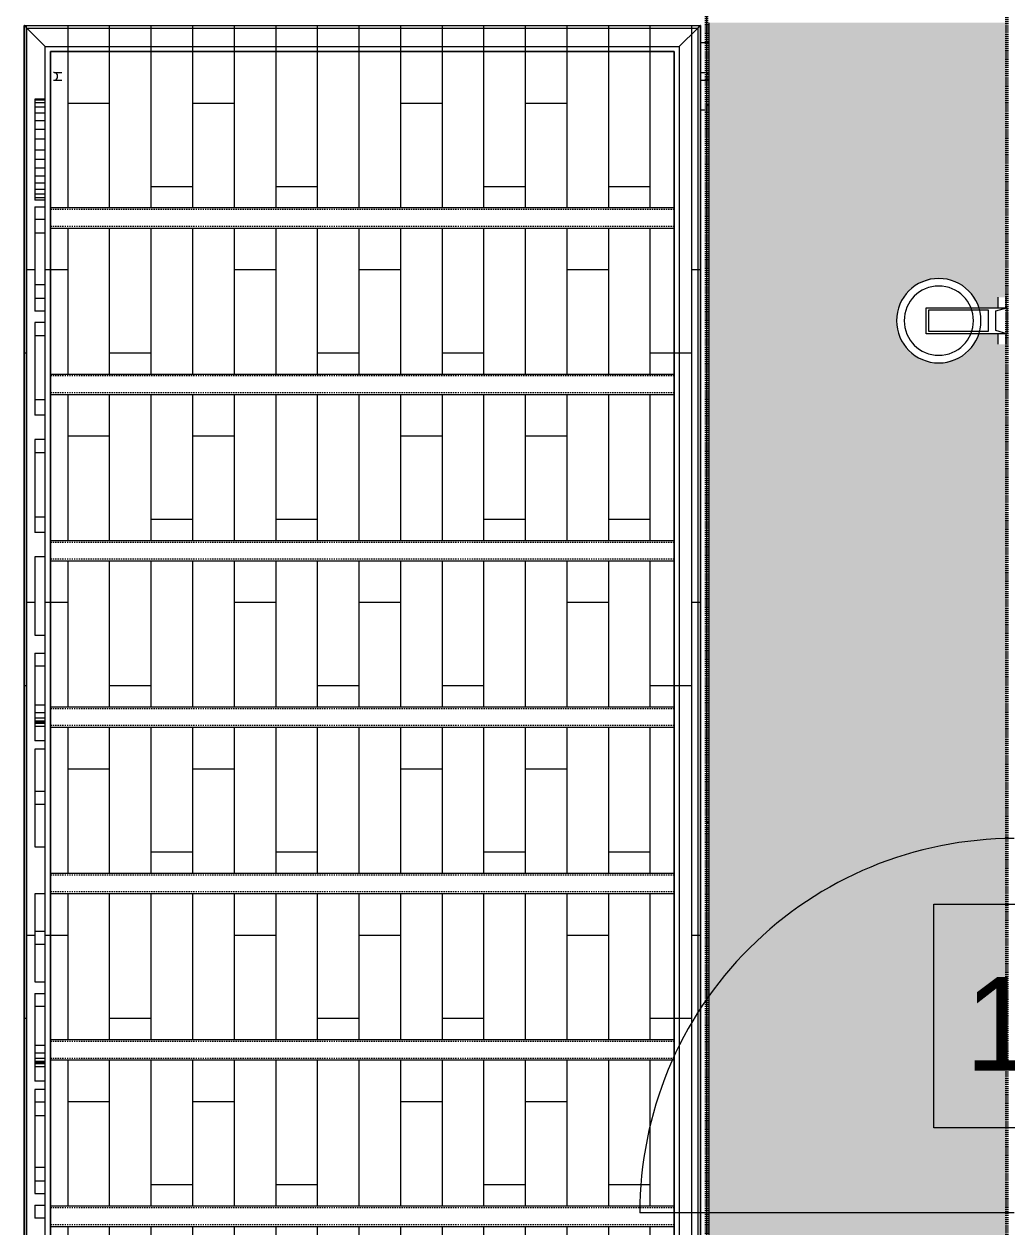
# Model space of a CAD drawing. Header units: inches. Extents: x -4235 to -464, y 9706 to 12338.
# Drawn here: x -3926.4 to -3831.8, y 11317.8 to 11433.5 of the extents above; entities that cross this region are included whole.
import ezdxf

# ---------------------------------------------------------------- set-up
doc = ezdxf.new("R2010")
doc.units = ezdxf.units.IN
doc.header["$MEASUREMENT"] = 0
doc.linetypes.add('Dash 1_16_', pattern=[0.125, 0.0625, -0.0625])
doc.linetypes.add('Hidden 1_8_', pattern=[0.1875, 0.125, -0.0625])
for name, color, linetype, lineweight in [('A-AREA-IDEN', 2, 'Continuous', 9), ('A-CLNG-3', 13, 'Continuous', 9), ('A-CLNG-PATT-1', 253, 'Continuous', 13), ('A-DOOR-5', 31, 'Continuous', 9), ('A-FLOR-3', 192, 'Continuous', 9), ('A-FLOR-PATT-1', 9, 'Continuous', 9), ('A-GENM', 5, 'Continuous', 9), ('A-WALL-5', 113, 'Continuous', 9), ('C-PROP-LINE-1', 91, 'Dash 1_16_', 50), ('E-LITE-EQPM', 33, 'Continuous', 9), ('S-BEAM', 12, 'Continuous', 9), ('S-BEAM-1', 12, 'Hidden 1_8_', 9)]:
    doc.layers.add(name, color=color, linetype=linetype, lineweight=lineweight)
doc.styles.add('Century Gothic', font='ufonts.com_century-gothic.ttf', dxfattribs={"height": 9})

# ---------------------------------------------------------------- blocks, each defined once
blk = doc.blocks.new('STOREFRONT DOOR A - ALUM_ STILE W_ GLASS INSET-2790937-BACKGROUND - RCP - 1ST FLOOR')
at = {"layer": 'A-DOOR-5'}
blk.add_line((-18, 2), (-18, 38), dxfattribs=at)
blk.add_arc((-18, 2), 36, 0, 90, dxfattribs=at)
blk = doc.blocks.new('VISA-OW2400-02-SASS - OW2400-L30K-MVOLT-V121-BACKGROUND - RCP - 1ST FLOOR')
at = {"layer": 'E-LITE-EQPM'}
for p, q in [((-3832.69, 10964.84), (-3832.69, 10963.85)), ((-3831.89, 10963.85), (-3831.89, 10964.84)), ((-3839.6, 10963.84), (-3831.82, 10963.84)), ((-3839.6, 10961.34), (-3839.6, 10963.84)), ((-3833.6, 10963.59), (-3839.38, 10963.59)), ((-3839.38, 10963.59), (-3839.38, 10961.59)), ((-3833.6, 10961.59), (-3833.6, 10963.59)), ((-3832.89, 10963.54), (-3831.82, 10963.84)), ((-3832.89, 10961.64), (-3832.89, 10963.54)), ((-3831.82, 10963.84), (-3831.82, 10961.34)), ((-3839.38, 10961.59), (-3833.6, 10961.59)), ((-3831.82, 10961.34), (-3832.89, 10961.64)), ((-3831.82, 10961.34), (-3839.6, 10961.34)), ((-3832.69, 10961.33), (-3832.69, 10960.34)), ((-3831.89, 10960.34), (-3831.89, 10961.33))]:
    blk.add_line(p, q, dxfattribs=at)
for radius, start, end in [(4.06, 0, 180), (3.33, 0, 180), (4.06, 180, 0), (3.33, 180, 0)]:
    blk.add_arc((-3838.38, 10962.59), radius, start, end, dxfattribs=at)
blk = doc.blocks.new('Walls 4 - Walls 1-2559901-BACKGROUND - RCP - 1ST FLOOR')
at = {"layer": 'A-WALL-5'}
for p, q in [((-3861.3, 11431.73), (-3860.72, 11431.73)), ((-3860.72, 11431.73), (-3860.47, 11431.73)), ((-3923.46, 11428.85), (-3922.74, 11428.85)), ((-3922.74, 11428.1), (-3923.46, 11428.1)), ((-3861.3, 11428.85), (-3860.72, 11428.85)), ((-3860.72, 11428.1), (-3861.3, 11428.1)), ((-3860.72, 11428.85), (-3860.47, 11428.85)), ((-3860.47, 11428.1), (-3860.72, 11428.1)), ((-3860.72, 11425.23), (-3861.3, 11425.23)), ((-3860.47, 11425.23), (-3860.72, 11425.23))]:
    blk.add_line(p, q, dxfattribs=at)
for centre, start_param, end_param in [((-3923.46, 11428.48), 0, 0.261799), ((-3923.46, 11428.48), 2.879793, 3.141593), ((-3923.46, 11428.48), 3.141593, 6.283185), ((-3860.4, 11428.48), 1.308997, 1.445432), ((-3860.4, 11428.48), 1.445432, 1.568095), ((-3860.4, 11428.48), 1.570796, 1.696161), ((-3860.4, 11428.48), 1.696161, 1.829985), ((-3860.4, 11428.48), 1.047198, 1.30639), ((-3860.4, 11428.48), 1.832596, 2.092053), ((-3860.4, 11428.48), 0.804633, 1.044861), ((-3860.4, 11428.48), 2.094395, 2.263985), ((-3860.4, 11428.48), 0.523599, 0.783492), ((-3860.4, 11428.48), 2.356194, 2.61664), ((-3860.4, 11428.48), 0.261799, 0.522251), ((-3860.4, 11428.48), 2.698715, 2.879092)]:
    blk.add_ellipse(centre, major_axis=(0, 0.375), ratio=0.86769, start_param=start_param, end_param=end_param, dxfattribs=at)
blk = doc.blocks.new('Walls 134 - Walls 3-2570741-BACKGROUND - RCP - 1ST FLOOR')
at = {"layer": 'A-WALL-5'}
for p, q in [((-3926.36, 11203.49), (-3926.36, 11433.39)), ((-3926.36, 11433.39), (-3861.3, 11433.39)), ((-3926.36, 11433.39), (-3926.36, 11203.49)), ((-3926.36, 11433.39), (-3861.3, 11433.39)), ((-3926.36, 11433.39), (-3861.3, 11433.39)), ((-3926.36, 11203.49), (-3926.36, 11433.39)), ((-3926.09, 11203.76), (-3926.09, 11433.12)), ((-3926.09, 11203.76), (-3926.09, 11433.12)), ((-3926.09, 11433.12), (-3861.57, 11433.12)), ((-3924.32, 11431.35), (-3926.09, 11433.12)), ((-3926.09, 11433.12), (-3924.32, 11431.35)), ((-3926.09, 11433.12), (-3861.57, 11433.12)), ((-3861.57, 11433.12), (-3863.34, 11431.35)), ((-3863.34, 11431.35), (-3861.57, 11433.12)), ((-3861.57, 11433.12), (-3861.57, 11203.76)), ((-3861.57, 11433.12), (-3861.57, 11203.76)), ((-3861.3, 11433.39), (-3861.3, 11203.49)), ((-3861.3, 11203.49), (-3861.3, 11433.39)), ((-3861.3, 11433.39), (-3861.3, 11203.49)), ((-3924.32, 11426.28), (-3924.32, 11431.35)), ((-3924.32, 11426.28), (-3924.32, 11431.35)), ((-3924.32, 11431.35), (-3863.34, 11431.35)), ((-3924.32, 11431.35), (-3863.34, 11431.35)), ((-3863.34, 11431.35), (-3863.34, 11205.53)), ((-3863.34, 11431.35), (-3863.34, 11205.53)), ((-3923.83, 11430.86), (-3923.83, 11415.86)), ((-3863.83, 11430.86), (-3923.83, 11430.86)), ((-3923.83, 11206.02), (-3923.83, 11430.86)), ((-3923.83, 11430.86), (-3863.83, 11430.86)), ((-3863.83, 11415.86), (-3863.83, 11430.86)), ((-3863.83, 11430.86), (-3863.83, 11206.02)), ((-3924.32, 11415.94), (-3924.32, 11416.57)), ((-3924.32, 11415.94), (-3924.32, 11416.57)), ((-3923.83, 11415.81), (-3923.83, 11415.67)), ((-3923.83, 11415.58), (-3923.83, 11414.14)), ((-3863.83, 11415.67), (-3863.83, 11415.81)), ((-3863.83, 11414.14), (-3863.83, 11415.58)), ((-3923.83, 11414.05), (-3923.83, 11413.91)), ((-3863.83, 11413.91), (-3863.83, 11414.05)), ((-3923.83, 11413.86), (-3923.83, 11399.86)), ((-3863.83, 11399.86), (-3863.83, 11413.86)), ((-3924.32, 11404.82), (-3924.32, 11405.92)), ((-3924.32, 11404.82), (-3924.32, 11405.92)), ((-3923.83, 11399.81), (-3923.83, 11399.67)), ((-3923.83, 11399.58), (-3923.83, 11398.14)), ((-3863.83, 11399.67), (-3863.83, 11399.81)), ((-3863.83, 11398.14), (-3863.83, 11399.58)), ((-3923.83, 11398.05), (-3923.83, 11397.91)), ((-3923.83, 11397.86), (-3923.83, 11383.86)), ((-3863.83, 11397.91), (-3863.83, 11398.05)), ((-3863.83, 11383.86), (-3863.83, 11397.86)), ((-3924.32, 11393.55), (-3924.32, 11395.9)), ((-3924.32, 11393.55), (-3924.32, 11395.9)), ((-3924.32, 11382.27), (-3924.32, 11384.62)), ((-3924.32, 11382.27), (-3924.32, 11384.62)), ((-3923.83, 11383.81), (-3923.83, 11383.67)), ((-3863.83, 11383.67), (-3863.83, 11383.81)), ((-3923.83, 11383.58), (-3923.83, 11382.14)), ((-3863.83, 11382.14), (-3863.83, 11383.58)), ((-3923.83, 11382.05), (-3923.83, 11381.91)), ((-3923.83, 11381.86), (-3923.83, 11367.86)), ((-3863.83, 11381.91), (-3863.83, 11382.05)), ((-3863.83, 11367.86), (-3863.83, 11381.86)), ((-3924.32, 11373.03), (-3924.32, 11374.76)), ((-3924.32, 11373.03), (-3924.32, 11374.76)), ((-3923.83, 11367.81), (-3923.83, 11367.67)), ((-3863.83, 11367.67), (-3863.83, 11367.81)), ((-3923.83, 11367.58), (-3923.83, 11366.14)), ((-3863.83, 11366.14), (-3863.83, 11367.58)), ((-3923.83, 11366.05), (-3923.83, 11365.91)), ((-3923.83, 11365.86), (-3923.83, 11351.86)), ((-3863.83, 11365.91), (-3863.83, 11366.05)), ((-3863.83, 11351.86), (-3863.83, 11365.86)), ((-3924.32, 11363.79), (-3924.32, 11364.58)), ((-3924.32, 11363.79), (-3924.32, 11364.58)), ((-3924.32, 11349.86), (-3924.32, 11354.4)), ((-3924.32, 11349.86), (-3924.32, 11354.4)), ((-3923.83, 11351.81), (-3923.83, 11351.67)), ((-3923.83, 11351.58), (-3923.83, 11350.14)), ((-3863.83, 11351.67), (-3863.83, 11351.81)), ((-3863.83, 11350.14), (-3863.83, 11351.58)), ((-3923.83, 11350.05), (-3923.83, 11349.91)), ((-3923.83, 11349.86), (-3923.83, 11335.86)), ((-3863.83, 11349.91), (-3863.83, 11350.05)), ((-3863.83, 11335.86), (-3863.83, 11349.86)), ((-3924.32, 11340.3), (-3924.32, 11341.4)), ((-3924.32, 11340.3), (-3924.32, 11341.4)), ((-3923.83, 11335.81), (-3923.83, 11335.67)), ((-3923.83, 11335.58), (-3923.83, 11334.14)), ((-3863.83, 11335.67), (-3863.83, 11335.81)), ((-3863.83, 11334.14), (-3863.83, 11335.58)), ((-3923.83, 11334.05), (-3923.83, 11333.91)), ((-3863.83, 11333.91), (-3863.83, 11334.05)), ((-3923.83, 11333.86), (-3923.83, 11319.86)), ((-3863.83, 11319.86), (-3863.83, 11333.86)), ((-3924.32, 11331.06), (-3924.32, 11331.85)), ((-3924.32, 11331.06), (-3924.32, 11331.85)), ((-3924.32, 11319.94), (-3924.32, 11321.04)), ((-3924.32, 11319.94), (-3924.32, 11321.04)), ((-3923.83, 11319.81), (-3923.83, 11319.67)), ((-3923.83, 11319.58), (-3923.83, 11318.14)), ((-3863.83, 11319.67), (-3863.83, 11319.81)), ((-3863.83, 11318.14), (-3863.83, 11319.58)), ((-3924.32, 11316.5), (-3924.32, 11318.69)), ((-3924.32, 11316.5), (-3924.32, 11318.69)), ((-3923.83, 11318.05), (-3923.83, 11317.91)), ((-3923.83, 11317.86), (-3923.83, 11303.86)), ((-3863.83, 11317.91), (-3863.83, 11318.05)), ((-3863.83, 11303.86), (-3863.83, 11317.86))]:
    blk.add_line(p, q, dxfattribs=at)
for points, knots in [([(-3926.32, 11433.35), (-3926.33, 11433.36), (-3926.34, 11433.37), (-3926.36, 11433.38), (-3926.36, 11433.39), (-3926.36, 11433.39)], [-0.3333333, -0.3333333, -0.3333333, -0.3333333, -0.25, -0.1666667, 0, 0, 0, 0]), ([(-3926.36, 11433.39), (-3926.36, 11433.39), (-3926.36, 11433.38), (-3926.34, 11433.37), (-3926.33, 11433.35), (-3926.31, 11433.34), (-3926.29, 11433.32), (-3926.28, 11433.31), (-3926.26, 11433.29), (-3926.24, 11433.27), (-3926.22, 11433.25), (-3926.19, 11433.22), (-3926.17, 11433.2), (-3926.16, 11433.19)], [-1, -1, -1, -1, -0.8333333, -0.75, -0.6666667, -0.5833333, -0.5416667, -0.5, -0.4166667, -0.375, -0.3333333, -0.25, -0.1666667, -0.1666667, -0.1666667, -0.1666667]), ([(-3926.28, 11433.31), (-3926.29, 11433.31), (-3926.29, 11433.32), (-3926.31, 11433.34), (-3926.32, 11433.35), (-3926.32, 11433.35)], [-0.5, -0.5, -0.5, -0.5, -0.4583333, -0.4166667, -0.3333333, -0.3333333, -0.3333333, -0.3333333]), ([(-3926.23, 11433.25), (-3926.23, 11433.26), (-3926.24, 11433.27), (-3926.26, 11433.29), (-3926.27, 11433.3), (-3926.28, 11433.31)], [-0.6666667, -0.6666667, -0.6666667, -0.6666667, -0.625, -0.5833333, -0.5, -0.5, -0.5, -0.5]), ([(-3861.44, 11433.25), (-3861.44, 11433.25), (-3861.45, 11433.24), (-3861.47, 11433.22), (-3861.49, 11433.2), (-3861.5, 11433.19)], [0.6666667, 0.6666667, 0.6666667, 0.6666667, 0.7083333, 0.75, 0.8333333, 0.8333333, 0.8333333, 0.8333333]), ([(-3861.44, 11433.25), (-3861.43, 11433.26), (-3861.42, 11433.27), (-3861.4, 11433.29), (-3861.39, 11433.3), (-3861.38, 11433.31)], [0.3333333, 0.3333333, 0.3333333, 0.3333333, 0.375, 0.4166667, 0.5, 0.5, 0.5, 0.5]), ([(-3861.34, 11433.35), (-3861.34, 11433.35), (-3861.35, 11433.34), (-3861.37, 11433.32), (-3861.37, 11433.31), (-3861.38, 11433.31)], [0.3333333, 0.3333333, 0.3333333, 0.3333333, 0.4166667, 0.4583333, 0.5, 0.5, 0.5, 0.5]), ([(-3861.38, 11433.31), (-3861.37, 11433.31), (-3861.37, 11433.32), (-3861.35, 11433.34), (-3861.34, 11433.35), (-3861.34, 11433.35)], [0.5, 0.5, 0.5, 0.5, 0.5416667, 0.5833333, 0.6666667, 0.6666667, 0.6666667, 0.6666667])]:
    blk.add_open_spline(points, degree=3, knots=knots, dxfattribs=at)
for points in [[(-3926.16, 11433.19), (-3926.17, 11433.2), (-3926.19, 11433.22), (-3926.21, 11433.24), (-3926.23, 11433.25)], [(-3926.09, 11433.12), (-3926.11, 11433.14), (-3926.14, 11433.16), (-3926.16, 11433.19)], [(-3926.16, 11433.19), (-3926.14, 11433.16), (-3926.11, 11433.14), (-3926.09, 11433.12)], [(-3861.5, 11433.19), (-3861.52, 11433.16), (-3861.55, 11433.14), (-3861.57, 11433.12)], [(-3861.57, 11433.12), (-3861.55, 11433.14), (-3861.52, 11433.16), (-3861.5, 11433.19)], [(-3861.5, 11433.19), (-3861.49, 11433.2), (-3861.47, 11433.22), (-3861.45, 11433.24), (-3861.44, 11433.25)], [(-3861.38, 11433.31), (-3861.39, 11433.3), (-3861.41, 11433.28), (-3861.43, 11433.26), (-3861.44, 11433.25)], [(-3861.31, 11433.38), (-3861.31, 11433.38), (-3861.32, 11433.37), (-3861.33, 11433.36), (-3861.34, 11433.35)], [(-3861.34, 11433.35), (-3861.33, 11433.36), (-3861.32, 11433.37), (-3861.31, 11433.38), (-3861.31, 11433.38)], [(-3861.3, 11433.39), (-3861.3, 11433.39), (-3861.3, 11433.39), (-3861.31, 11433.38)], [(-3861.31, 11433.38), (-3861.3, 11433.39), (-3861.3, 11433.39), (-3861.3, 11433.39)]]:
    blk.add_open_spline(points, degree=3, dxfattribs=at)
blk = doc.blocks.new('CISC HSS Rectangular_CSA G40_21_ - HS102x51x4_8-2566941-BACKGROUND - RCP - 1ST FLOOR')
at = {"layer": 'S-BEAM'}
for p, q in [((-30, 1), (30, 1)), ((-30, 1), (-30, 0.62)), ((-30, 0.89), (-30, 0.95)), ((-30, 0.81), (-30, 0.89)), ((-30, 0.62), (-30, 0.72)), ((-30, 0.62), (-30, 0.72)), ((-30, 0.72), (-30, 0.67)), ((-30, 0.67), (-30, 0.62)), ((-30, 0.62), (-30, -0.62)), ((-30, 0.62), (-30, -0.62)), ((30, 0.62), (30, 1)), ((30, 0.95), (30, 0.81)), ((30, 0.72), (30, 0.62)), ((30, 0.67), (30, 0.72)), ((30, 0.72), (30, 0.67)), ((30, 0.62), (30, 0.67)), ((30, 0.67), (30, 0.62)), ((30, -0.62), (30, 0.62)), ((30, -0.62), (30, 0.62)), ((-30, -0.62), (-30, -1)), ((-30, -0.72), (-30, -0.62)), ((-30, -0.62), (-30, -0.67)), ((-30, -0.72), (-30, -0.62)), ((-30, -0.67), (-30, -0.72)), ((-30, -0.95), (-30, -0.81)), ((30, -1), (-30, -1)), ((30, -0.62), (30, -0.72)), ((30, -1), (30, -0.62)), ((30, -0.62), (30, -0.67)), ((30, -0.67), (30, -0.62)), ((30, -0.67), (30, -0.72)), ((30, -0.72), (30, -0.67)), ((30, -0.81), (30, -0.95))]:
    blk.add_line(p, q, dxfattribs=at)
at = {"layer": 'S-BEAM-1'}
for p, q in [((30, 0.81), (-30, 0.81)), ((30, -0.81), (-30, -0.81))]:
    blk.add_line(p, q, dxfattribs=at)
blk = doc.blocks.new('CISC HSS Rectangular_CSA G40_21_ - HS102x51x4_8-V164-BACKGROUND - RCP - 1ST FLOOR')
at = {"layer": 'S-BEAM'}
for p, q in [((-30, 1), (30, 1)), ((-30, 1), (-30, 0.62)), ((-30, 0.81), (-30, 0.95)), ((-30, 0.62), (-30, 0.72)), ((-30, 0.67), (-30, 0.72)), ((-30, 0.72), (-30, 0.62)), ((-30, 0.62), (-30, 0.67)), ((-30, 0.62), (-30, -0.62)), ((-30, 0.62), (-30, -0.62)), ((30, 0.62), (30, 1)), ((30, 0.95), (30, 0.89)), ((30, 0.89), (30, 0.81)), ((30, 0.72), (30, 0.62)), ((30, 0.62), (30, 0.72)), ((30, 0.72), (30, 0.62)), ((30, -0.62), (30, 0.62)), ((30, -0.62), (30, 0.62)), ((-30, -0.62), (-30, -1)), ((-30, -0.72), (-30, -0.62)), ((-30, -0.62), (-30, -0.72)), ((-30, -0.72), (-30, -0.62)), ((-30, -0.95), (-30, -0.81)), ((30, -1), (-30, -1)), ((30, -0.62), (30, -0.72)), ((30, -1), (30, -0.62)), ((30, -0.62), (30, -0.72)), ((30, -0.72), (30, -0.62)), ((30, -0.81), (30, -0.95))]:
    blk.add_line(p, q, dxfattribs=at)
at = {"layer": 'S-BEAM-1'}
for p, q in [((30, 0.81), (-30, 0.81)), ((30, -0.81), (-30, -0.81))]:
    blk.add_line(p, q, dxfattribs=at)
blk = doc.blocks.new('CISC HSS Rectangular_CSA G40_21_ - HS102x51x4_8-V165-BACKGROUND - RCP - 1ST FLOOR')
at = {"layer": 'S-BEAM'}
for p, q in [((-30, 1), (30, 1)), ((-30, 1), (-30, 0.62)), ((-30, 0.81), (-30, 0.95)), ((-30, 0.62), (-30, 0.72)), ((-30, 0.67), (-30, 0.72)), ((-30, 0.72), (-30, 0.67)), ((-30, 0.62), (-30, 0.67)), ((-30, 0.67), (-30, 0.62)), ((-30, 0.62), (-30, -0.62)), ((-30, 0.62), (-30, -0.62)), ((30, 0.62), (30, 1)), ((30, 0.95), (30, 0.81)), ((30, 0.72), (30, 0.62)), ((30, 0.67), (30, 0.72)), ((30, 0.72), (30, 0.62)), ((30, 0.62), (30, 0.67)), ((30, -0.62), (30, 0.62)), ((30, -0.62), (30, 0.62)), ((-30, -0.62), (-30, -1)), ((-30, -0.72), (-30, -0.62)), ((-30, -0.62), (-30, -0.72)), ((-30, -0.67), (-30, -0.62)), ((-30, -0.72), (-30, -0.67)), ((-30, -0.95), (-30, -0.81)), ((30, -1), (-30, -1)), ((30, -0.62), (30, -0.72)), ((30, -1), (30, -0.62)), ((30, -0.62), (30, -0.72)), ((30, -0.72), (30, -0.62)), ((30, -0.81), (30, -0.89)), ((30, -0.89), (30, -0.95))]:
    blk.add_line(p, q, dxfattribs=at)
at = {"layer": 'S-BEAM-1'}
for p, q in [((30, 0.81), (-30, 0.81)), ((30, -0.81), (-30, -0.81))]:
    blk.add_line(p, q, dxfattribs=at)
blk = doc.blocks.new('CISC HSS Rectangular_CSA G40_21_ - HS102x51x4_8-V166-BACKGROUND - RCP - 1ST FLOOR')
at = {"layer": 'S-BEAM'}
for p, q in [((-30, 1), (30, 1)), ((-30, 1), (-30, 0.62)), ((-30, 0.81), (-30, 0.95)), ((-30, 0.62), (-30, 0.72)), ((-30, 0.62), (-30, 0.72)), ((-30, 0.72), (-30, 0.62)), ((-30, 0.62), (-30, -0.62)), ((-30, 0.62), (-30, -0.62)), ((30, 0.62), (30, 1)), ((30, 0.95), (30, 0.81)), ((30, 0.72), (30, 0.62)), ((30, 0.62), (30, 0.72)), ((30, 0.72), (30, 0.62)), ((30, -0.62), (30, 0.62)), ((30, -0.62), (30, 0.62)), ((-30, -0.62), (-30, -1)), ((-30, -0.72), (-30, -0.62)), ((-30, -0.62), (-30, -0.72)), ((-30, -0.67), (-30, -0.62)), ((-30, -0.72), (-30, -0.67)), ((-30, -0.95), (-30, -0.81)), ((30, -1), (-30, -1)), ((30, -0.62), (30, -0.72)), ((30, -1), (30, -0.62)), ((30, -0.62), (30, -0.72)), ((30, -0.72), (30, -0.62)), ((30, -0.81), (30, -0.95))]:
    blk.add_line(p, q, dxfattribs=at)
at = {"layer": 'S-BEAM-1'}
for p, q in [((30, 0.81), (-30, 0.81)), ((30, -0.81), (-30, -0.81))]:
    blk.add_line(p, q, dxfattribs=at)
blk = doc.blocks.new('CISC HSS Rectangular_CSA G40_21_ - HS102x51x4_8-V167-BACKGROUND - RCP - 1ST FLOOR')
at = {"layer": 'S-BEAM'}
for p, q in [((-30, 1), (30, 1)), ((-30, 1), (-30, 0.62)), ((-30, 0.81), (-30, 0.95)), ((-30, 0.62), (-30, 0.72)), ((-30, 0.62), (-30, 0.72)), ((-30, 0.72), (-30, 0.62)), ((-30, 0.62), (-30, -0.62)), ((-30, 0.62), (-30, -0.62)), ((30, 0.62), (30, 1)), ((30, 0.95), (30, 0.81)), ((30, 0.72), (30, 0.62)), ((30, 0.62), (30, 0.72)), ((30, 0.72), (30, 0.62)), ((30, -0.62), (30, 0.62)), ((30, -0.62), (30, 0.62)), ((-30, -0.62), (-30, -1)), ((-30, -0.72), (-30, -0.62)), ((-30, -0.62), (-30, -0.67)), ((-30, -0.72), (-30, -0.62)), ((-30, -0.67), (-30, -0.72)), ((-30, -0.95), (-30, -0.81)), ((30, -1), (-30, -1)), ((30, -0.62), (30, -0.72)), ((30, -1), (30, -0.62)), ((30, -0.62), (30, -0.72)), ((30, -0.72), (30, -0.62)), ((30, -0.81), (30, -0.95))]:
    blk.add_line(p, q, dxfattribs=at)
at = {"layer": 'S-BEAM-1'}
for p, q in [((30, 0.81), (-30, 0.81)), ((30, -0.81), (-30, -0.81))]:
    blk.add_line(p, q, dxfattribs=at)
blk = doc.blocks.new('CISC HSS Rectangular_CSA G40_21_ - HS102x51x4_8-V168-BACKGROUND - RCP - 1ST FLOOR')
at = {"layer": 'S-BEAM'}
for p, q in [((-30, 1), (30, 1)), ((-30, 1), (-30, 0.62)), ((-30, 0.81), (-30, 0.95)), ((-30, 0.62), (-30, 0.72)), ((-30, 0.67), (-30, 0.72)), ((-30, 0.72), (-30, 0.67)), ((-30, 0.62), (-30, 0.67)), ((-30, 0.67), (-30, 0.62)), ((-30, 0.62), (-30, -0.62)), ((-30, 0.62), (-30, -0.62)), ((30, 0.62), (30, 1)), ((30, 0.95), (30, 0.81)), ((30, 0.72), (30, 0.62)), ((30, 0.62), (30, 0.72)), ((30, 0.72), (30, 0.67)), ((30, 0.67), (30, 0.62)), ((30, -0.62), (30, 0.62)), ((30, -0.62), (30, 0.62)), ((-30, -0.62), (-30, -1)), ((-30, -0.72), (-30, -0.62)), ((-30, -0.62), (-30, -0.72)), ((-30, -0.67), (-30, -0.62)), ((-30, -0.72), (-30, -0.67)), ((-30, -0.95), (-30, -0.81)), ((30, -1), (-30, -1)), ((30, -0.62), (30, -0.72)), ((30, -1), (30, -0.62)), ((30, -0.62), (30, -0.72)), ((30, -0.72), (30, -0.62)), ((30, -0.81), (30, -0.95))]:
    blk.add_line(p, q, dxfattribs=at)
at = {"layer": 'S-BEAM-1'}
for p, q in [((30, 0.81), (-30, 0.81)), ((30, -0.81), (-30, -0.81))]:
    blk.add_line(p, q, dxfattribs=at)
blk = doc.blocks.new('CISC HSS Rectangular_CSA G40_21_ - HS102x51x4_8-2575759-BACKGROUND - RCP - 1ST FLOOR')
at = {"layer": 'S-BEAM'}
for p, q in [((-30, 1), (30, 1)), ((-30, 1), (-30, 0.62)), ((-30, 0.89), (-30, 0.95)), ((-30, 0.81), (-30, 0.89)), ((-30, 0.62), (-30, 0.72)), ((-30, 0.67), (-30, 0.72)), ((-30, 0.72), (-30, 0.67)), ((-30, 0.62), (-30, 0.67)), ((-30, 0.67), (-30, 0.62)), ((-30, 0.62), (-30, -0.62)), ((-30, 0.62), (-30, -0.62)), ((30, 0.62), (30, 1)), ((30, 0.95), (30, 0.81)), ((30, 0.72), (30, 0.62)), ((30, 0.67), (30, 0.72)), ((30, 0.72), (30, 0.67)), ((30, 0.62), (30, 0.67)), ((30, 0.67), (30, 0.62)), ((30, -0.62), (30, 0.62)), ((30, -0.62), (30, 0.62)), ((-30, -0.62), (-30, -1)), ((-30, -0.72), (-30, -0.62)), ((-30, -0.62), (-30, -0.67)), ((-30, -0.67), (-30, -0.62)), ((-30, -0.67), (-30, -0.72)), ((-30, -0.72), (-30, -0.67)), ((-30, -0.89), (-30, -0.81)), ((-30, -0.95), (-30, -0.89)), ((30, -1), (-30, -1)), ((30, -0.62), (30, -0.72)), ((30, -1), (30, -0.62)), ((30, -0.62), (30, -0.72)), ((30, -0.67), (30, -0.62)), ((30, -0.72), (30, -0.67)), ((30, -0.81), (30, -0.95))]:
    blk.add_line(p, q, dxfattribs=at)
at = {"layer": 'S-BEAM-1'}
for p, q in [((30, 0.81), (-30, 0.81)), ((30, -0.81), (-30, -0.81))]:
    blk.add_line(p, q, dxfattribs=at)
blk = doc.blocks.new('Family - ___-2835860-BACKGROUND - RCP - 1ST FLOOR')
at = {"layer": 'C-PROP-LINE-1'}
blk.add_line((-3860.72, 9980.19), (-3860.72, 11434.39), dxfattribs=at)
blk = doc.blocks.new('Family - ___-2835903-BACKGROUND - RCP - 1ST FLOOR')
at = {"layer": 'C-PROP-LINE-1'}
blk.add_line((-3831.82, 10009.09), (-3831.82, 12089.69), dxfattribs=at)
blk = doc.blocks.new('Family - ___-2835932-BACKGROUND - RCP - 1ST FLOOR')
at = {"layer": 'C-PROP-LINE-1'}
blk.add_line((-3860.72, 9980.19), (-3860.72, 12118.59), dxfattribs=at)

msp = doc.modelspace()

# ---------------------------------------------------------------- hatches: boundary and pattern name
at = {"layer": 'A-CLNG-PATT-1'}
h = msp.add_hatch(dxfattribs=at)
h.set_pattern_fill('FP_8', color=256, style=0, pattern_type=2)
h.set_pattern_definition([(90, (-2963.524, 11049.389), (4, -2e-16), []), (0, (-2963.524, 11049.389), (8, -8), [4, -28]), (0, (-2959.524, 11065.389), (8, -8), [4, -28])])
h.paths.add_polyline_path([(-3860.47, 9980.44), (-3831.82, 10009.09), (-3831.82, 10051.37), (-3832.45, 10051.37), (-3832.45, 10089.39), (-3831.82, 10089.39), (-3831.82, 10127.98), (-3832.45, 10127.98), (-3832.45, 10166), (-3831.82, 10166), (-3831.82, 10167.33), (-3832.73, 10167.33), (-3832.73, 10203.45), (-3831.82, 10203.45), (-3831.82, 10213.15), (-3831.89, 10213.15), (-3831.89, 10212.15), (-3832.69, 10212.15), (-3832.69, 10213.15), (-3834.54, 10213.15), (-3834.57, 10213.01), (-3835.27, 10211.79), (-3836.35, 10210.89), (-3837.8, 10210.41), (-3839.08, 10210.41), (-3840.41, 10210.89), (-3841.51, 10211.83), (-3842.19, 10213.01), (-3842.44, 10214.4), (-3842.19, 10215.79), (-3841.71, 10216.69), (-3860.47, 10216.69), (-3860.47, 9996.98)], flags=0)
h.paths.add_polyline_path([(-2068.17, 9980.44), (-2068.17, 10851.14), (-2096.82, 10822.49), (-2096.82, 10780.21), (-2096.2, 10780.21), (-2096.2, 10742.19), (-2096.82, 10742.19), (-2096.82, 10703.41), (-2096.2, 10703.41), (-2096.2, 10665.39), (-2096.82, 10665.39), (-2096.82, 10665.01), (-2096.2, 10665.01), (-2096.2, 10626.99), (-2096.82, 10626.99), (-2096.82, 10571.43), (-2095.82, 10571.43), (-2095.82, 10542.43), (-2096.82, 10542.43), (-2096.82, 10511.41), (-2096.2, 10511.41), (-2096.2, 10473.39), (-2096.82, 10473.39), (-2096.82, 10396.21), (-2096.2, 10396.21), (-2096.2, 10358.19), (-2096.82, 10358.19), (-2096.82, 10357.81), (-2096.2, 10357.81), (-2096.2, 10319.79), (-2096.82, 10319.79), (-2096.82, 10290.15), (-2095.82, 10290.15), (-2095.82, 10261.15), (-2096.82, 10261.15), (-2096.82, 10204.21), (-2096.2, 10204.21), (-2096.2, 10166.19), (-2096.82, 10166.19), (-2096.82, 10165.81), (-2096.2, 10165.81), (-2096.2, 10127.79), (-2096.82, 10127.79), (-2096.82, 10127.41), (-2096.2, 10127.41), (-2096.2, 10089.39), (-2096.82, 10089.39), (-2096.82, 10009.09), (-2070.75, 9983.01)], flags=0)
h.paths.add_polyline_path([(-3834.32, 10215.65), (-3832.69, 10215.65), (-3832.69, 10216.65), (-3831.89, 10216.65), (-3831.89, 10215.65), (-3831.82, 10215.65), (-3831.82, 10242.99), (-3832.45, 10242.99), (-3832.45, 10281.01), (-3831.82, 10281.01), (-3831.82, 10362.63), (-3832.82, 10362.63), (-3832.82, 10391.63), (-3831.82, 10391.63), (-3831.82, 10434.99), (-3832.45, 10434.99), (-3832.45, 10473.01), (-3831.82, 10473.01), (-3831.82, 10473.77), (-3832.45, 10473.77), (-3832.45, 10511.79), (-3831.82, 10511.79), (-3831.82, 10569.59), (-3831.89, 10569.59), (-3831.89, 10568.59), (-3832.69, 10568.59), (-3832.69, 10569.59), (-3834.54, 10569.59), (-3834.57, 10569.45), (-3835.33, 10568.18), (-3836.35, 10567.33), (-3837.8, 10566.84), (-3839.08, 10566.84), (-3840.41, 10567.33), (-3841.51, 10568.27), (-3842.19, 10569.45), (-3842.44, 10570.84), (-3842.19, 10572.23), (-3841.49, 10573.45), (-3840.41, 10574.35), (-3838.96, 10574.83), (-3837.68, 10574.83), (-3836.35, 10574.35), (-3835.25, 10573.41), (-3834.57, 10572.23), (-3834.54, 10572.09), (-3832.69, 10572.09), (-3832.69, 10573.09), (-3831.89, 10573.09), (-3831.89, 10572.09), (-3831.82, 10572.09), (-3831.82, 10588.78), (-3832.45, 10588.78), (-3832.45, 10626.8), (-3831.82, 10626.8), (-3831.82, 10627.18), (-3832.45, 10627.18), (-3832.45, 10665.2), (-3831.82, 10665.2), (-3831.82, 10745.63), (-3832.82, 10745.63), (-3832.82, 10774.63), (-3831.82, 10774.63), (-3831.82, 10780.97), (-3832.45, 10780.97), (-3832.45, 10818.99), (-3831.82, 10818.99), (-3831.82, 10857.77), (-3832.45, 10857.77), (-3832.45, 10895.79), (-3831.82, 10895.79), (-3831.82, 10901.49), (-3832.82, 10901.49), (-3832.82, 10930.49), (-3831.82, 10930.49), (-3831.82, 10961.34), (-3831.89, 10961.34), (-3831.89, 10960.34), (-3832.69, 10960.34), (-3832.69, 10961.34), (-3834.54, 10961.34), (-3834.57, 10961.2), (-3835.27, 10959.98), (-3836.35, 10959.08), (-3837.8, 10958.59), (-3839.08, 10958.59), (-3840.41, 10959.08), (-3841.51, 10960.02), (-3842.19, 10961.2), (-3842.44, 10962.59), (-3842.19, 10963.98), (-3841.49, 10965.2), (-3840.41, 10966.1), (-3838.96, 10966.58), (-3837.68, 10966.58), (-3836.35, 10966.1), (-3835.25, 10965.16), (-3834.57, 10963.98), (-3834.54, 10963.84), (-3832.69, 10963.84), (-3832.69, 10964.84), (-3831.89, 10964.84), (-3831.89, 10963.84), (-3831.82, 10963.84), (-3831.82, 10973.54), (-3832.73, 10973.54), (-3832.73, 11009.66), (-3831.82, 11009.66), (-3831.82, 11011.18), (-3832.45, 11011.18), (-3832.45, 11049.2), (-3831.82, 11049.2), (-3831.82, 11049.58), (-3832.45, 11049.58), (-3832.45, 11087.6), (-3831.82, 11087.6), (-3831.82, 11403.73), (-3831.89, 11403.73), (-3831.89, 11402.73), (-3832.69, 11402.73), (-3832.69, 11403.73), (-3834.54, 11403.73), (-3834.57, 11403.6), (-3835.27, 11402.38), (-3836.35, 11401.47), (-3837.8, 11400.99), (-3839.08, 11400.99), (-3840.41, 11401.47), (-3841.51, 11402.42), (-3842.19, 11403.6), (-3842.44, 11404.98), (-3842.19, 11406.37), (-3841.49, 11407.59), (-3840.41, 11408.5), (-3838.96, 11408.98), (-3837.68, 11408.98), (-3836.35, 11408.5), (-3835.25, 11407.55), (-3834.57, 11406.37), (-3834.54, 11406.23), (-3832.69, 11406.23), (-3832.69, 11407.23), (-3831.89, 11407.23), (-3831.89, 11406.23), (-3831.82, 11406.23), (-3831.82, 11433.64), (-3860.47, 11433.64), (-3860.47, 11013.86), (-3833.89, 11013.86), (-3833.89, 11013.11), (-3860.47, 11013.11), (-3860.47, 10217.44), (-3840.93, 10217.48), (-3840.41, 10217.92), (-3838.96, 10218.4), (-3837.68, 10218.4), (-3836.35, 10217.92), (-3835.79, 10217.44), (-3833.32, 10217.44), (-3833.32, 10216.69), (-3835.09, 10216.69), (-3834.57, 10215.79), (-3834.54, 10215.65)], flags=0)
h.paths.add_polyline_path([(-2068.17, 11247.64), (-2068.17, 12118.34), (-2096.82, 12089.69), (-2096.82, 11970.8), (-2096.2, 11970.8), (-2096.2, 11932.78), (-2096.82, 11932.78), (-2096.82, 11932.4), (-2096.2, 11932.4), (-2096.2, 11894.38), (-2096.82, 11894.38), (-2096.82, 11840.75), (-2095.82, 11840.75), (-2095.82, 11811.75), (-2096.82, 11811.75), (-2096.82, 11778.8), (-2096.2, 11778.8), (-2096.2, 11740.78), (-2096.82, 11740.78), (-2096.82, 11740.4), (-2096.2, 11740.4), (-2096.2, 11702.38), (-2096.82, 11702.38), (-2096.82, 11663.6), (-2096.2, 11663.6), (-2096.2, 11625.58), (-2096.82, 11625.58), (-2096.82, 11557.35), (-2095.82, 11557.35), (-2095.82, 11528.35), (-2096.82, 11528.35), (-2096.82, 11471.79), (-2096.2, 11471.79), (-2096.2, 11433.77), (-2096.82, 11433.77), (-2096.82, 11433.39), (-2096.2, 11433.39), (-2096.2, 11395.37), (-2096.82, 11395.37), (-2096.82, 11356.4), (-2096.2, 11356.4), (-2096.2, 11318.38), (-2096.82, 11318.38), (-2096.82, 11276.29), (-2070.75, 11250.21)], flags=0)
h.paths.add_polyline_path([(-3841.98, 11548.34), (-3841.49, 11549.18), (-3840.41, 11550.09), (-3838.96, 11550.57), (-3837.68, 11550.57), (-3836.35, 11550.09), (-3835.25, 11549.14), (-3834.78, 11548.34), (-3832.69, 11548.34), (-3832.69, 11548.83), (-3831.89, 11548.81), (-3831.89, 11548.34), (-3831.82, 11548.34), (-3831.82, 11775.74), (-3831.89, 11775.74), (-3831.89, 11774.74), (-3832.69, 11774.74), (-3832.69, 11775.74), (-3834.54, 11775.74), (-3834.57, 11775.6), (-3835.27, 11774.38), (-3836.35, 11773.48), (-3837.8, 11772.99), (-3839.08, 11772.99), (-3840.41, 11773.48), (-3841.51, 11774.42), (-3842.19, 11775.6), (-3842.44, 11776.99), (-3842.19, 11778.38), (-3841.49, 11779.6), (-3840.41, 11780.5), (-3838.96, 11780.98), (-3837.68, 11780.98), (-3836.35, 11780.5), (-3835.25, 11779.56), (-3834.57, 11778.38), (-3834.54, 11778.24), (-3832.69, 11778.24), (-3832.69, 11779.24), (-3831.89, 11779.24), (-3831.89, 11778.24), (-3831.82, 11778.24), (-3831.82, 11823.24), (-3860.47, 11823.24), (-3860.47, 11548.34), (-3842.19, 11548.34)], flags=0)
h.paths.add_polyline_path([(-3831.82, 11824.99), (-3831.82, 11933.34), (-3832.45, 11933.34), (-3832.45, 11971.36), (-3832.45, 11971.37), (-3832.45, 12009.39), (-3831.82, 12009.39), (-3831.82, 12032.24), (-3832.45, 12032.24), (-3832.45, 12070.27), (-3831.82, 12070.27), (-3831.82, 12089.69), (-3860.47, 12118.34), (-3860.47, 12085.69), (-3834.85, 12085.69), (-3834.85, 12084.94), (-3860.47, 12084.94), (-3860.47, 11824.99), (-3833.82, 11824.99)], flags=0)
at = {"layer": 'A-FLOR-PATT-1'}
h = msp.add_hatch(dxfattribs=at)
h.set_pattern_fill('FP_12', color=256, style=0, pattern_type=2)
h.set_pattern_definition([(90, (20497.867, 11369.901), (4, -2e-16), []), (0, (20497.867, 11369.901), (8, -8), [4, -28]), (0, (20501.867, 11385.901), (8, -8), [4, -28])])
h.paths.add_polyline_path([(-3926.16, 11203.49), (-3861.3, 11203.53), (-3861.34, 11433.39), (-3926.36, 11433.35), (-3926.32, 11203.49), (-3926.23, 11203.49)], flags=0)
h.paths.add_polyline_path([(-3923.83, 11205.86), (-3923.83, 11207.86), (-3863.83, 11207.85), (-3863.83, 11205.86), (-3920.77, 11205.86)], flags=0)
h.paths.add_polyline_path([(-3925.32, 11211.73), (-3925.32, 11219.87), (-3924.32, 11219.87), (-3924.32, 11211.73)], flags=0)
h.paths.add_polyline_path([(-3925.32, 11221.28), (-3925.32, 11228.8), (-3924.32, 11228.8), (-3924.32, 11221.28)], flags=0)
h.paths.add_polyline_path([(-3906.76, 11221.86), (-3923.83, 11221.87), (-3923.83, 11223.86), (-3863.83, 11223.85), (-3863.83, 11221.86), (-3892.74, 11221.86)], flags=0)
h.paths.add_polyline_path([(-3924.32, 11230.37), (-3925.32, 11230.37), (-3925.32, 11240.08), (-3924.32, 11240.08), (-3924.32, 11230.52)], flags=0)
h.paths.add_polyline_path([(-3878.73, 11237.86), (-3923.83, 11237.87), (-3923.83, 11239.86), (-3863.83, 11239.85), (-3863.83, 11237.86), (-3864.71, 11237.86)], flags=0)
h.paths.add_polyline_path([(-3925.32, 11241.96), (-3925.32, 11250.88), (-3924.32, 11250.88), (-3924.32, 11241.96)], flags=0)
h.paths.add_polyline_path([(-3925.32, 11252.6), (-3925.32, 11260.12), (-3924.32, 11260.12), (-3924.35, 11252.6)], flags=0)
h.paths.add_polyline_path([(-3892.74, 11253.86), (-3923.83, 11253.87), (-3923.83, 11255.86), (-3863.83, 11255.85), (-3863.83, 11253.86), (-3878.73, 11253.86)], flags=0)
h.paths.add_polyline_path([(-3924.45, 11261.84), (-3925.32, 11261.84), (-3925.32, 11270.93), (-3924.32, 11270.93), (-3924.32, 11261.84)], flags=0)
h.paths.add_polyline_path([(-3864.71, 11269.86), (-3923.83, 11269.87), (-3923.83, 11271.86), (-3863.83, 11271.85), (-3863.83, 11269.86)], flags=0)
h.paths.add_polyline_path([(-3925.32, 11273.12), (-3925.32, 11274.37), (-3924.32, 11274.37), (-3924.32, 11273.12), (-3924.58, 11273.12)], flags=0)
h.paths.add_polyline_path([(-3925.32, 11276.25), (-3925.32, 11284.4), (-3924.32, 11284.4), (-3924.32, 11276.25), (-3924.61, 11276.25)], flags=0)
h.paths.add_polyline_path([(-3925.32, 11285.81), (-3925.32, 11293.32), (-3924.32, 11293.32), (-3924.32, 11285.81), (-3924.72, 11285.81)], flags=0)
h.paths.add_polyline_path([(-3906.76, 11285.86), (-3923.83, 11285.87), (-3923.83, 11287.86), (-3863.83, 11287.85), (-3863.83, 11285.86), (-3892.74, 11285.86)], flags=0)
h.paths.add_polyline_path([(-3924.82, 11295.04), (-3925.32, 11295.04), (-3925.32, 11303.5), (-3924.32, 11303.48), (-3924.32, 11295.04)], flags=0)
h.paths.add_polyline_path([(-3863.83, 11301.86), (-3923.83, 11301.87), (-3923.83, 11303.86), (-3863.83, 11303.85), (-3863.83, 11301.87)], flags=0)
h.paths.add_polyline_path([(-3924.32, 11309.3), (-3925.32, 11309.3), (-3925.32, 11316.5), (-3924.32, 11316.5), (-3924.32, 11315.92)], flags=0)
h.paths.add_polyline_path([(-3864.71, 11317.86), (-3923.83, 11317.87), (-3923.83, 11319.86), (-3863.83, 11319.85), (-3863.83, 11317.86)], flags=0)
h.paths.add_polyline_path([(-3925.08, 11318.69), (-3925.32, 11318.69), (-3925.32, 11319.94), (-3924.32, 11319.94), (-3924.32, 11318.69)], flags=0)
h.paths.add_polyline_path([(-3924.32, 11321.04), (-3925.32, 11321.04), (-3925.32, 11331.06), (-3924.32, 11331.06), (-3924.32, 11322.25)], flags=0)
h.paths.add_polyline_path([(-3925.32, 11331.85), (-3925.32, 11340.3), (-3924.32, 11340.3), (-3924.32, 11331.85), (-3925.23, 11331.85)], flags=0)
h.paths.add_polyline_path([(-3906.76, 11333.86), (-3923.83, 11333.87), (-3923.83, 11335.86), (-3863.83, 11335.85), (-3863.83, 11333.86), (-3892.74, 11333.86)], flags=0)
h.paths.add_polyline_path([(-3925.32, 11341.4), (-3925.32, 11349.86), (-3924.32, 11349.86), (-3924.32, 11341.4)], flags=0)
h.paths.add_polyline_path([(-3923.83, 11349.86), (-3923.83, 11351.86), (-3863.83, 11351.85), (-3863.83, 11349.86), (-3920.77, 11349.86)], flags=0)
h.paths.add_polyline_path([(-3925.32, 11354.4), (-3925.32, 11363.79), (-3924.32, 11363.79), (-3924.32, 11354.4)], flags=0)
h.paths.add_polyline_path([(-3924.32, 11364.58), (-3925.32, 11364.58), (-3925.32, 11373.03), (-3924.32, 11373.03), (-3924.32, 11364.89)], flags=0)
h.paths.add_polyline_path([(-3923.83, 11365.86), (-3923.83, 11367.86), (-3863.83, 11367.85), (-3863.83, 11365.86), (-3920.77, 11365.86)], flags=0)
h.paths.add_polyline_path([(-3925.32, 11374.76), (-3925.32, 11382.27), (-3924.32, 11382.24), (-3924.32, 11374.76)], flags=0)
h.paths.add_polyline_path([(-3920.77, 11381.86), (-3923.83, 11381.87), (-3923.83, 11383.86), (-3863.83, 11383.85), (-3863.83, 11381.86), (-3906.76, 11381.86)], flags=0)
h.paths.add_polyline_path([(-3924.32, 11384.62), (-3925.32, 11384.62), (-3925.32, 11393.55), (-3924.32, 11393.55), (-3924.32, 11386.09)], flags=0)
h.paths.add_polyline_path([(-3924.32, 11395.9), (-3925.32, 11395.9), (-3925.32, 11404.82), (-3924.32, 11404.82), (-3924.32, 11397.37)], flags=0)
h.paths.add_polyline_path([(-3923.83, 11397.86), (-3923.83, 11399.86), (-3863.83, 11399.85), (-3863.83, 11397.86), (-3920.77, 11397.86)], flags=0)
h.paths.add_polyline_path([(-3925.32, 11405.92), (-3925.32, 11415.94), (-3924.32, 11415.94), (-3924.32, 11405.92)], flags=0)
h.paths.add_polyline_path([(-3920.77, 11413.86), (-3923.83, 11413.87), (-3923.83, 11415.86), (-3863.83, 11415.85), (-3863.83, 11413.86), (-3906.76, 11413.86)], flags=0)
h.paths.add_polyline_path([(-3924.32, 11416.57), (-3925.32, 11416.57), (-3925.32, 11426.28), (-3924.32, 11426.28), (-3924.32, 11416.73)], flags=0)

# ---------------------------------------------------------------- linework, layer by layer
at = {"layer": 'A-AREA-IDEN', "flags": 128}
msp.add_lwpolyline([(-3838.86, 11348.88), (-3761.35, 11348.88), (-3761.35, 11327.38), (-3838.86, 11327.38)], close=True, dxfattribs=at)
at = {"layer": 'A-CLNG-3'}
msp.add_line((-3860.47, 11013.86), (-3860.47, 11433.64), dxfattribs=at)
at = {"layer": 'A-FLOR-3'}
for p, q in [((-3926.36, 11203.49), (-3926.36, 11433.39)), ((-3926.36, 11433.39), (-3861.3, 11433.39)), ((-3861.3, 11433.39), (-3861.3, 11203.49))]:
    msp.add_line(p, q, dxfattribs=at)
at = {"layer": 'A-GENM'}
for p, q in [((-3925.32, 11426.28), (-3925.32, 11426.2)), ((-3924.32, 11426.28), (-3925.32, 11426.28)), ((-3925.32, 11426.2), (-3925.32, 11425.95)), ((-3924.32, 11426.2), (-3925.32, 11426.2)), ((-3925.32, 11425.95), (-3925.32, 11425.53)), ((-3924.32, 11425.95), (-3925.32, 11425.95)), ((-3925.32, 11425.53), (-3925.32, 11424.94)), ((-3924.32, 11425.53), (-3925.32, 11425.53)), ((-3924.32, 11426.2), (-3924.32, 11426.28)), ((-3924.32, 11425.95), (-3924.32, 11426.2)), ((-3924.32, 11425.53), (-3924.32, 11425.95)), ((-3924.32, 11424.94), (-3924.32, 11425.53)), ((-3925.32, 11424.94), (-3925.32, 11424.22)), ((-3924.32, 11424.94), (-3925.32, 11424.94)), ((-3924.32, 11424.22), (-3924.32, 11424.94)), ((-3925.32, 11424.22), (-3925.32, 11423.39)), ((-3924.32, 11424.22), (-3925.32, 11424.22)), ((-3925.32, 11423.39), (-3925.32, 11422.44)), ((-3924.32, 11423.39), (-3925.32, 11423.39)), ((-3924.32, 11423.39), (-3924.32, 11424.22)), ((-3924.32, 11422.44), (-3924.32, 11423.39)), ((-3925.32, 11422.44), (-3925.32, 11421.38)), ((-3924.32, 11422.44), (-3925.32, 11422.44)), ((-3924.32, 11421.38), (-3924.32, 11422.44)), ((-3925.32, 11421.38), (-3925.32, 11420.48)), ((-3924.32, 11421.38), (-3925.32, 11421.38)), ((-3924.32, 11420.48), (-3924.32, 11421.38)), ((-3925.32, 11420.48), (-3925.32, 11419.64)), ((-3924.32, 11420.48), (-3925.32, 11420.48)), ((-3925.32, 11419.64), (-3925.32, 11418.89)), ((-3924.32, 11419.64), (-3925.32, 11419.64)), ((-3924.32, 11419.64), (-3924.32, 11420.48)), ((-3924.32, 11418.89), (-3924.32, 11419.64)), ((-3925.32, 11418.89), (-3925.32, 11418.2)), ((-3924.32, 11418.89), (-3925.32, 11418.89)), ((-3924.32, 11418.2), (-3924.32, 11418.89)), ((-3925.32, 11418.2), (-3925.32, 11417.61)), ((-3924.32, 11418.2), (-3925.32, 11418.2)), ((-3925.32, 11417.61), (-3925.32, 11417.15)), ((-3924.32, 11417.61), (-3925.32, 11417.61)), ((-3924.32, 11417.61), (-3924.32, 11418.2)), ((-3924.32, 11417.15), (-3924.32, 11417.61)), ((-3925.32, 11417.15), (-3925.32, 11416.8)), ((-3924.32, 11417.15), (-3925.32, 11417.15)), ((-3925.32, 11416.8), (-3925.32, 11416.57)), ((-3924.32, 11416.8), (-3925.32, 11416.8)), ((-3924.32, 11416.57), (-3925.32, 11416.57)), ((-3924.32, 11416.8), (-3924.32, 11417.15)), ((-3924.32, 11416.57), (-3924.32, 11416.8)), ((-3925.32, 11415.94), (-3925.32, 11414.72)), ((-3925.32, 11415.94), (-3924.32, 11415.94)), ((-3924.32, 11414.72), (-3924.32, 11415.94)), ((-3925.32, 11414.72), (-3925.32, 11413.39)), ((-3924.32, 11414.72), (-3925.32, 11414.72)), ((-3924.32, 11413.39), (-3924.32, 11414.72)), ((-3925.32, 11413.39), (-3925.32, 11408.44)), ((-3924.32, 11413.39), (-3925.32, 11413.39)), ((-3924.32, 11408.44), (-3924.32, 11413.39)), ((-3925.32, 11408.44), (-3925.32, 11407.12)), ((-3924.32, 11408.44), (-3925.32, 11408.44)), ((-3924.32, 11407.12), (-3924.32, 11408.44)), ((-3925.32, 11407.12), (-3925.32, 11405.92)), ((-3924.32, 11407.12), (-3925.32, 11407.12)), ((-3924.32, 11405.92), (-3924.32, 11407.12)), ((-3924.32, 11405.92), (-3925.32, 11405.92)), ((-3925.32, 11404.82), (-3925.32, 11403.57)), ((-3924.32, 11404.82), (-3925.32, 11404.82)), ((-3924.32, 11403.57), (-3924.32, 11404.82)), ((-3925.32, 11403.57), (-3925.32, 11397.37)), ((-3925.32, 11403.57), (-3924.32, 11403.57)), ((-3924.32, 11397.37), (-3924.32, 11403.57)), ((-3925.32, 11397.37), (-3925.32, 11395.9)), ((-3924.32, 11397.37), (-3925.32, 11397.37)), ((-3924.32, 11395.9), (-3924.32, 11397.37)), ((-3924.32, 11395.9), (-3925.32, 11395.9)), ((-3925.32, 11393.55), (-3925.32, 11392.3)), ((-3924.32, 11393.55), (-3925.32, 11393.55)), ((-3924.32, 11392.3), (-3924.32, 11393.55)), ((-3925.32, 11392.3), (-3925.32, 11386.09)), ((-3925.32, 11392.3), (-3924.32, 11392.3)), ((-3924.32, 11386.09), (-3924.32, 11392.3)), ((-3925.32, 11386.09), (-3925.32, 11384.62)), ((-3924.32, 11386.09), (-3925.32, 11386.09)), ((-3924.32, 11384.62), (-3924.32, 11386.09)), ((-3924.32, 11384.62), (-3925.32, 11384.62)), ((-3925.32, 11382.27), (-3925.32, 11374.76)), ((-3924.32, 11382.27), (-3925.32, 11382.27)), ((-3924.32, 11374.76), (-3924.32, 11382.27)), ((-3925.32, 11374.76), (-3924.32, 11374.76)), ((-3925.32, 11373.03), (-3925.32, 11371.78)), ((-3925.32, 11373.03), (-3924.32, 11373.03)), ((-3924.32, 11371.78), (-3924.32, 11373.03)), ((-3925.32, 11371.78), (-3925.32, 11368.01)), ((-3924.32, 11371.78), (-3925.32, 11371.78)), ((-3924.32, 11368.01), (-3924.32, 11371.78)), ((-3925.32, 11368.01), (-3925.32, 11367.27)), ((-3924.32, 11368.01), (-3925.32, 11368.01)), ((-3924.32, 11367.27), (-3924.32, 11368.01)), ((-3925.32, 11367.27), (-3925.32, 11366.78)), ((-3924.32, 11367.27), (-3925.32, 11367.27)), ((-3925.32, 11366.78), (-3925.32, 11366.49)), ((-3924.32, 11366.78), (-3925.32, 11366.78)), ((-3925.32, 11366.49), (-3925.32, 11366.34)), ((-3924.32, 11366.49), (-3925.32, 11366.49)), ((-3924.32, 11366.78), (-3924.32, 11367.27)), ((-3924.32, 11366.49), (-3924.32, 11366.78)), ((-3924.32, 11366.34), (-3924.32, 11366.49)), ((-3925.32, 11366.34), (-3925.32, 11366.25)), ((-3924.32, 11366.34), (-3925.32, 11366.34)), ((-3925.32, 11366.25), (-3925.32, 11365.97)), ((-3924.32, 11366.25), (-3925.32, 11366.25)), ((-3925.32, 11365.97), (-3925.32, 11364.58)), ((-3924.32, 11365.97), (-3925.32, 11365.97)), ((-3924.32, 11366.25), (-3924.32, 11366.34)), ((-3924.32, 11365.97), (-3924.32, 11366.25)), ((-3924.32, 11364.58), (-3924.32, 11365.97)), ((-3924.32, 11364.58), (-3925.32, 11364.58)), ((-3925.32, 11363.79), (-3925.32, 11359.72)), ((-3924.32, 11363.79), (-3925.32, 11363.79)), ((-3924.32, 11359.72), (-3924.32, 11363.79)), ((-3925.32, 11359.72), (-3925.32, 11358.47)), ((-3924.32, 11359.72), (-3925.32, 11359.72)), ((-3924.32, 11358.47), (-3924.32, 11359.72)), ((-3925.32, 11358.47), (-3925.32, 11354.4)), ((-3924.32, 11358.47), (-3925.32, 11358.47)), ((-3924.32, 11354.4), (-3924.32, 11358.47)), ((-3925.32, 11354.4), (-3924.32, 11354.4)), ((-3925.32, 11349.86), (-3925.32, 11346.25)), ((-3924.32, 11349.86), (-3925.32, 11349.86)), ((-3924.32, 11346.25), (-3924.32, 11349.86)), ((-3925.32, 11346.25), (-3925.32, 11345)), ((-3924.32, 11346.25), (-3925.32, 11346.25)), ((-3924.32, 11345), (-3924.32, 11346.25)), ((-3925.32, 11345), (-3925.32, 11341.4)), ((-3924.32, 11345), (-3925.32, 11345)), ((-3924.32, 11341.4), (-3924.32, 11345)), ((-3925.32, 11341.4), (-3924.32, 11341.4)), ((-3925.32, 11340.3), (-3925.32, 11339.05)), ((-3925.32, 11340.3), (-3924.32, 11340.3)), ((-3924.32, 11339.05), (-3924.32, 11340.3)), ((-3925.32, 11339.05), (-3925.32, 11335.28)), ((-3924.32, 11339.05), (-3925.32, 11339.05)), ((-3924.32, 11335.28), (-3924.32, 11339.05)), ((-3925.32, 11335.28), (-3925.32, 11334.54)), ((-3924.32, 11335.28), (-3925.32, 11335.28)), ((-3924.32, 11334.54), (-3924.32, 11335.28)), ((-3925.32, 11334.54), (-3925.32, 11334.05)), ((-3924.32, 11334.54), (-3925.32, 11334.54)), ((-3925.32, 11334.05), (-3925.32, 11333.76)), ((-3924.32, 11334.05), (-3925.32, 11334.05)), ((-3924.32, 11334.05), (-3924.32, 11334.54)), ((-3924.32, 11333.76), (-3924.32, 11334.05)), ((-3925.32, 11333.76), (-3925.32, 11333.61)), ((-3924.32, 11333.76), (-3925.32, 11333.76)), ((-3925.32, 11333.61), (-3925.32, 11333.52)), ((-3924.32, 11333.61), (-3925.32, 11333.61)), ((-3925.32, 11333.52), (-3925.32, 11333.24)), ((-3924.32, 11333.52), (-3925.32, 11333.52)), ((-3925.32, 11333.24), (-3925.32, 11331.85)), ((-3924.32, 11333.24), (-3925.32, 11333.24)), ((-3924.32, 11333.61), (-3924.32, 11333.76)), ((-3924.32, 11333.52), (-3924.32, 11333.61)), ((-3924.32, 11333.24), (-3924.32, 11333.52)), ((-3924.32, 11331.85), (-3924.32, 11333.24)), ((-3924.32, 11331.85), (-3925.32, 11331.85)), ((-3925.32, 11331.06), (-3925.32, 11329.84)), ((-3924.32, 11331.06), (-3925.32, 11331.06)), ((-3924.32, 11329.84), (-3924.32, 11331.06)), ((-3925.32, 11329.84), (-3925.32, 11328.51)), ((-3924.32, 11329.84), (-3925.32, 11329.84)), ((-3924.32, 11328.51), (-3924.32, 11329.84)), ((-3925.32, 11328.51), (-3925.32, 11323.56)), ((-3924.32, 11328.51), (-3925.32, 11328.51)), ((-3924.32, 11323.56), (-3924.32, 11328.51)), ((-3925.32, 11323.56), (-3925.32, 11322.25)), ((-3924.32, 11323.56), (-3925.32, 11323.56)), ((-3924.32, 11322.25), (-3924.32, 11323.56)), ((-3925.32, 11322.25), (-3925.32, 11321.04)), ((-3924.32, 11322.25), (-3925.32, 11322.25)), ((-3924.32, 11321.04), (-3924.32, 11322.25)), ((-3925.32, 11321.04), (-3924.32, 11321.04)), ((-3925.32, 11319.94), (-3925.32, 11318.69)), ((-3925.32, 11319.94), (-3924.32, 11319.94)), ((-3924.32, 11318.69), (-3924.32, 11319.94)), ((-3924.32, 11318.69), (-3925.32, 11318.69))]:
    msp.add_line(p, q, dxfattribs=at)
at = {"layer": 'A-WALL-5'}
for p, q in [((-3860.72, 11586.99), (-3860.72, 11241.01)), ((-3860.72, 11425.76), (-3860.47, 11425.76)), ((-3860.52, 11394.8), (-3860.72, 11394.8)), ((-3860.52, 11394.24), (-3860.72, 11394.24)), ((-3860.72, 11356.78), (-3860.47, 11356.78)), ((-3860.72, 11356.22), (-3860.47, 11356.22)), ((-3860.47, 11355.84), (-3860.72, 11355.84)), ((-3860.47, 11318), (-3860.72, 11318))]:
    msp.add_line(p, q, dxfattribs=at)

# ---------------------------------------------------------------- block references
at = {"layer": 'A-DOOR-5', "rotation": 89.99999999999899}
msp.add_blockref('STOREFRONT DOOR A - ALUM_ STILE W_ GLASS INSET-2790937-BACKGROUND - RCP - 1ST FLOOR', (-3829.14, 11337.19), dxfattribs=at)
at = {"layer": 'A-WALL-5'}
for name in ['Walls 134 - Walls 3-2570741-BACKGROUND - RCP - 1ST FLOOR', 'Walls 4 - Walls 1-2559901-BACKGROUND - RCP - 1ST FLOOR']:
    msp.add_blockref(name, (0, 0), dxfattribs=at)
at = {"layer": 'C-PROP-LINE-1'}
for name in ['Family - ___-2835860-BACKGROUND - RCP - 1ST FLOOR', 'Family - ___-2835932-BACKGROUND - RCP - 1ST FLOOR', 'Family - ___-2835903-BACKGROUND - RCP - 1ST FLOOR']:
    msp.add_blockref(name, (0, 0), dxfattribs=at)
at = {"layer": 'E-LITE-EQPM'}
msp.add_blockref('VISA-OW2400-02-SASS - OW2400-L30K-MVOLT-V121-BACKGROUND - RCP - 1ST FLOOR', (0, 442.4), dxfattribs=at)
at = {"layer": 'S-BEAM'}
for name, p in [('CISC HSS Rectangular_CSA G40_21_ - HS102x51x4_8-2566941-BACKGROUND - RCP - 1ST FLOOR', (-3893.83, 11414.86)), ('CISC HSS Rectangular_CSA G40_21_ - HS102x51x4_8-V164-BACKGROUND - RCP - 1ST FLOOR', (-3893.83, 11398.86)), ('CISC HSS Rectangular_CSA G40_21_ - HS102x51x4_8-V165-BACKGROUND - RCP - 1ST FLOOR', (-3893.83, 11382.86)), ('CISC HSS Rectangular_CSA G40_21_ - HS102x51x4_8-V166-BACKGROUND - RCP - 1ST FLOOR', (-3893.83, 11366.86)), ('CISC HSS Rectangular_CSA G40_21_ - HS102x51x4_8-V167-BACKGROUND - RCP - 1ST FLOOR', (-3893.83, 11350.86)), ('CISC HSS Rectangular_CSA G40_21_ - HS102x51x4_8-V168-BACKGROUND - RCP - 1ST FLOOR', (-3893.83, 11334.86)), ('CISC HSS Rectangular_CSA G40_21_ - HS102x51x4_8-2575759-BACKGROUND - RCP - 1ST FLOOR', (-3893.83, 11318.86))]:
    msp.add_blockref(name, p, dxfattribs=at)

# ---------------------------------------------------------------- texts
at = {"layer": 'A-AREA-IDEN', "insert": (-3835.86, 11341.88), "char_height": 9, "width": 86.355, "attachment_point": 1, "style": 'Century Gothic'}
msp.add_mtext('100 - (76 SF)', dxfattribs=at)

doc.saveas('drawing.dxf')
